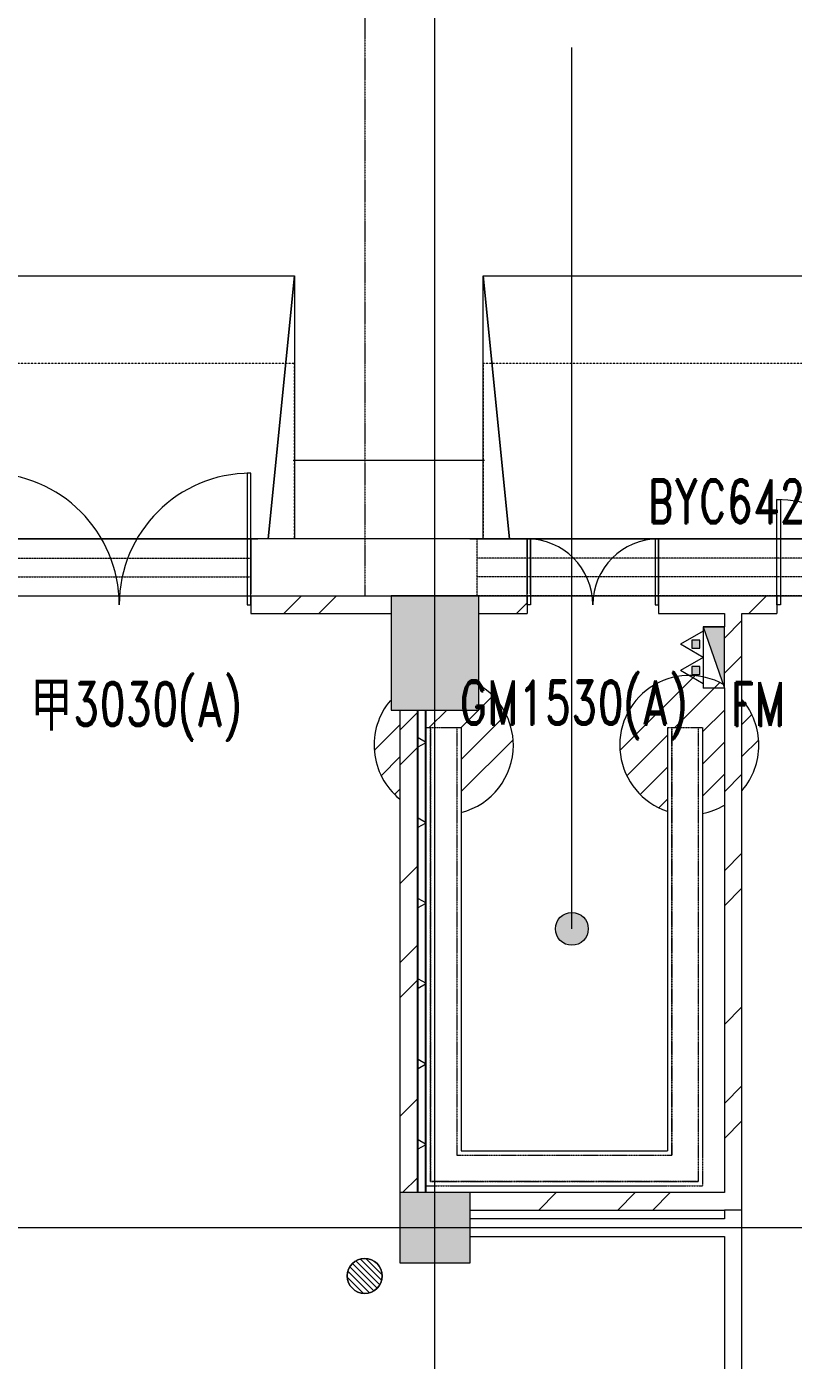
# Model space of a CAD drawing. Header units: millimetres. Extents: x -76632 to 443185, y -33181 to 192400.
# Drawn here: x 117745 to 126486, y 149688 to 164890 of the extents above; entities that cross this region are included whole.
import ezdxf

# ---------------------------------------------------------------- set-up
doc = ezdxf.new("R2010")
doc.units = ezdxf.units.MM
for name, pattern in [('1_1', [2, 1, -1]), ('Dash', [6.35, 3.175, -3.175]), ('DASH-2', [1.6, 0.8, -0.8]), ('划线', [6.36, 3.18, -3.18]), ('轴网线', [22.04, 18.38, -1.83, 0, -1.83])]:
    doc.linetypes.add(name, pattern=pattern)
doc.layers.get('0').update_dxf_attribs({"color": 8})
for name, color, linetype, lineweight in [('A-AREA-IDEN', 8, 'Continuous', 9), ('A-DETL', 8, 'Continuous', 18), ('A-DETL-GENF', 8, 'Continuous', 18), ('A-DOOR', 8, 'Continuous', 5), ('A-DOOR-IDEN', 8, 'Continuous', 9), ('A-DOOR-OPNG', 8, 'Continuous', 5), ('A-FLOR', 8, 'Continuous', 5), ('A-GENM', 8, 'Continuous', 5), ('A-GLAZ', 8, 'Continuous', 5), ('A-GLAZ-IDEN', 8, 'Continuous', 9), ('A-WALL', 8, 'Continuous', 5), ('A-WALL-FNSH', 8, 'Continuous', 9), ('A-WALL-PATT', 8, 'Continuous', 9), ('M-EQPM', 8, 'Continuous', 5), ('P-PIPE', 8, 'Continuous', 5), ('Q-CASE', 8, '1_1', 5), ('Q-SPCQ', 8, 'Continuous', 5), ('S-BEAM', 8, 'Continuous', 5), ('S-BEAM-HDLN', 8, '划线', 5), ('S-COLS', 8, 'Continuous', 5), ('S-GRID', 8, 'Continuous', 9)]:
    doc.layers.add(name, color=color, linetype=linetype, lineweight=lineweight)
doc.styles.add('RomanD_1', font='romand__.ttf', dxfattribs={"width": 0.7, "height": 500})
doc.styles.add('微软雅黑', font='Microsoft YaHei.ttf', dxfattribs={"width": 0.7, "height": 500})
pattern_1 = [(45, (-4e-09, 0), (-1325.825, 1325.825), []), (45, (-4e-09, 400), (-1325.825, 1325.825), []), (45, (-4e-09, 1300), (-1325.825, 1325.825), [1875, -625])]

# ---------------------------------------------------------------- blocks, each defined once
blk = doc.blocks.new('X-ST-F3-01-C-001_HLP2_rvt-1-LAY-1F-1_500-A')
at = {"layer": 'S-COLS', "true_color": 0x808080}
for points in [[(122900, 157100), (122900, 158400), (121900, 158400), (121900, 157100)], [(122023, 150800), (122800, 150800), (122800, 151600), (122000, 151600), (122000, 150800)]]:
    blk.add_hatch(color=8, dxfattribs=at).paths.add_polyline_path(points, flags=0)
at = {"layer": 'S-COLS', "color": 7, "lineweight": 9}
for p, q in [((122900, 158400), (121900, 158400)), ((121900, 158400), (121900, 157100)), ((122900, 157100), (122900, 158400)), ((121900, 157100), (122900, 157100)), ((122800, 151600), (122000, 151600)), ((122000, 151600), (122000, 150800)), ((122800, 150800), (122800, 151600)), ((122000, 150800), (122800, 150800))]:
    blk.add_line(p, q, dxfattribs=at)
blk = doc.blocks.new('X-AR-F3-00-W-003_HLP2_rvt-1-LAY-1F-1_500-A')
at = {"layer": 'A-DETL', "color": 254, "linetype": 'Dash', "lineweight": 5, "true_color": 0xdddddd}
for p, q in [((121600, 171400), (121600, 158400)), ((121600, 158400), (130400, 158400))]:
    blk.add_line(p, q, dxfattribs=at)
blk = doc.blocks.new('双扇平开外门_带观察窗 - FM甲3030_A_-4207425-LAY-1F-1_500-A')
at = {"layer": 'A-DOOR'}
for p, q in [((-1500, 0), (-1500, 1500)), ((-1500, 1500), (-1460, 1500)), ((-1500, 1500), (-1500, 1350)), ((-1460, 1500), (-1500, 1500)), ((-1460, 1500), (-1460, 0)), ((-1460, 1350), (-1460, 1500)), ((1500, 1500), (1460, 1500)), ((1460, 1500), (1460, 0)), ((1500, 1500), (1460, 1500)), ((1460, 1500), (1460, 1350)), ((1500, 0), (1500, 1500)), ((1500, 1350), (1500, 1500)), ((-1500, 1350), (-1500, 1150)), ((-1460, 1150), (-1460, 1350)), ((1460, 1350), (1460, 1150)), ((1500, 1150), (1500, 1350)), ((-1500, 1150), (-1500, 125)), ((-1460, 125), (-1460, 1150)), ((1460, 1150), (1460, 125)), ((1500, 125), (1500, 1150)), ((-1460, 0), (-1500, 0)), ((1460, 0), (1500, 0))]:
    blk.add_line(p, q, dxfattribs=at)
for centre, start, end in [((-1500, 0), 0, 90), ((1500, 0), 90, 180)]:
    blk.add_arc(centre, 1500, start, end, dxfattribs=at)
at = {"layer": 'A-DOOR-OPNG'}
for p, q in [((-1500, 100), (-1500, -100)), ((1500, 100), (1500, -100))]:
    blk.add_line(p, q, dxfattribs=at)
blk = doc.blocks.new('双扇平开外门_带观察窗 - FM甲2430_A_-4207431-LAY-1F-1_500-A')
at = {"layer": 'A-DOOR'}
for p, q in [((-1160, 0), (-1200, 0)), ((-1200, 0), (-1200, -1200)), ((-1160, -1200), (-1160, 0)), ((1160, -1200), (1160, 0)), ((1160, 0), (1200, 0)), ((1200, 0), (1200, -1200)), ((-1200, -850), (-1200, -125)), ((-1160, -125), (-1160, -850)), ((1160, -850), (1160, -125)), ((1200, -125), (1200, -850)), ((-1200, -1050), (-1200, -850)), ((-1160, -850), (-1160, -1050)), ((1160, -1050), (1160, -850)), ((1200, -850), (1200, -1050)), ((-1200, -1200), (-1200, -1050)), ((-1160, -1050), (-1160, -1200)), ((1160, -1200), (1160, -1050)), ((1200, -1050), (1200, -1200)), ((-1200, -1200), (-1160, -1200)), ((-1160, -1200), (-1200, -1200)), ((1200, -1200), (1160, -1200)), ((1200, -1200), (1160, -1200))]:
    blk.add_line(p, q, dxfattribs=at)
for centre, start, end in [((-1200, 0), 270, 360), ((1200, 0), 180, 270)]:
    blk.add_arc(centre, 1200, start, end, dxfattribs=at)
at = {"layer": 'A-DOOR-OPNG'}
for p, q in [((-1200, -100), (-1200, 100)), ((1200, -100), (1200, 100))]:
    blk.add_line(p, q, dxfattribs=at)
blk = doc.blocks.new('双扇平开外门_带观察窗 - GM1530_A_-4118818-LAY-1F-1_500-A')
at = {"layer": 'A-DOOR'}
for p, q in [((-750, 0), (-750, 750)), ((-750, 750), (-710, 750)), ((-750, 750), (-750, 600)), ((-710, 750), (-750, 750)), ((-710, 750), (-710, 0)), ((-710, 600), (-710, 750)), ((750, 750), (710, 750)), ((710, 750), (710, 0)), ((750, 750), (710, 750)), ((710, 750), (710, 600)), ((750, 0), (750, 750)), ((750, 600), (750, 750)), ((-750, 600), (-750, 400)), ((-710, 400), (-710, 600)), ((710, 600), (710, 400)), ((750, 400), (750, 600)), ((-750, 400), (-750, 125)), ((-710, 125), (-710, 400)), ((710, 400), (710, 125)), ((750, 125), (750, 400)), ((-710, 0), (-750, 0)), ((710, 0), (750, 0))]:
    blk.add_line(p, q, dxfattribs=at)
for centre, start, end in [((-750, 0), 0, 90), ((750, 0), 90, 180)]:
    blk.add_arc(centre, 750, start, end, dxfattribs=at)
at = {"layer": 'A-DOOR-OPNG'}
for p, q in [((-750, 100), (-750, -100)), ((750, 100), (750, -100))]:
    blk.add_line(p, q, dxfattribs=at)
blk = doc.blocks.new('水沟 - 水沟-2507537-LAY-1F-1_500-A')
at = {"layer": 'S-BEAM', "color": 9, "true_color": 0xbababa}
for p, q in [((-1162.3, 200), (1162.3, 200)), ((-1162.3, -200), (1162.3, -200))]:
    blk.add_line(p, q, dxfattribs=at)
blk = doc.blocks.new('水沟 - 水沟-2507731-LAY-1F-1_500-A')
at = {"layer": 'S-BEAM', "color": 9, "true_color": 0xbababa}
blk.add_line((-2509.5, 200), (2296.8, 200), dxfattribs=at)
blk = doc.blocks.new('水沟 - 水沟-V37-LAY-1F-1_500-A')
at = {"layer": 'S-BEAM', "color": 9, "true_color": 0xbababa}
for p, q in [((-2509.5, 200), (2296.8, 200)), ((-2509.5, -200), (2296.8, -200))]:
    blk.add_line(p, q, dxfattribs=at)
blk = doc.blocks.new('坡道 - 坡道-1838475-LAY-1F-1_500-A')
at = {"layer": 'Q-SPCQ'}
for p, q in [((-2000, -3000), (-1700, 0)), ((-2000, -3000), (-2000, 0)), ((-1700, 0), (-2000, -3000)), ((-1460, 0), (1460, 0)), ((-1460, 0), (1460, 0)), ((1700, 0), (2000, -3000)), ((2000, -3000), (1700, 0)), ((2000, 0), (2000, -900)), ((-2000, -3000), (-2000, -900)), ((2000, -900), (2000, -3000)), ((2000, -900), (2000, -3000)), ((2000, -3000), (-2000, -3000)), ((2000, -3000), (-2000, -3000))]:
    blk.add_line(p, q, dxfattribs=at)
blk = doc.blocks.new('圆形地漏_固定_2 - 热轧钢管-3953174-LAY-1F-1_500-A')
at = {"layer": 'A-GENM'}
for p, q in [((172, -102), (-102, 172)), ((193, -52), (-52, 193)), ((13, 200), (200, 13)), ((-193, 52), (52, -193)), ((102, -172), (-172, 102)), ((-141, 141), (141, -141)), ((-13, -200), (-200, -13))]:
    blk.add_line(p, q, dxfattribs=at)
blk.add_circle((0, 0), 200, dxfattribs=at)
at = {"layer": 'P-PIPE'}
for start, end in [(0, 180), (180, 0)]:
    blk.add_arc((0, 0), 200, start, end, dxfattribs=at)
blk = doc.blocks.new('混凝土雨棚1 - 混凝土雨棚-300mm-2000 2-4311651-LAY-1F-1_500-A')
at = {"layer": 'Q-CASE'}
for p, q in [((2000, 2000), (-2000, 2000)), ((-2000, 2000), (-2000, 900)), ((2000, 0), (2000, 2000)), ((-2000, 900), (-2000, 0))]:
    blk.add_line(p, q, dxfattribs=at)
blk = doc.blocks.new('百叶窗-带贴面 - BYC6420-4661298-LAY-1F-1_500-A')
at = {"layer": 'A-GLAZ'}
for p, q in [((-3189, 425), (3211, 425)), ((3211, 425), (-3189, 425))]:
    blk.add_line(p, q, dxfattribs=at)
at = {"layer": 'A-GLAZ', "linetype": 'DASH-2'}
for p, q in [((-3109, -225), (-3109, 425)), ((3131, 425), (-3109, 425)), ((3131, -225), (3131, 425)), ((3131, 208), (-3109, 208)), ((3131, -8), (-3109, -8)), ((3131, -225), (-3109, -225))]:
    blk.add_line(p, q, dxfattribs=at)
blk = doc.blocks.new('室内消火栓箱_带灭火器__左右式_ - SG24D65-P-4294461-LAY-1F-1_500-A')
at = {"layer": 'A-DETL-GENF', "lineweight": 5}
blk.add_hatch(color=256, dxfattribs=at).paths.add_polyline_path([(-350, -240), (350, 0), (-350, 0), (-350, -128)], flags=0)
h = blk.add_hatch(color=256, dxfattribs=at)
h.paths.add_polyline_path([(-105, -370), (-105, -280), (-195, -280), (-195, -370)], flags=0)
h.paths.add_polyline_path([(195, -370), (195, -280), (105, -280), (105, -370)], flags=0)
for p, q in [((350, 0), (-350, 0)), ((-350, -240), (350, 0)), ((-350, -240), (-350, 0)), ((-350, 0), (-350, -240)), ((-350, -240), (350, 0)), ((350, 0), (-350, 0)), ((-350, -240), (350, -240)), ((-300, -240), (-150, -500)), ((-105, -280), (-195, -280)), ((-195, -280), (-195, -370)), ((0, -240), (-150, -500)), ((-105, -370), (-105, -280)), ((0, -240), (150, -500)), ((195, -280), (105, -280)), ((105, -280), (105, -370)), ((300, -240), (150, -500)), ((195, -370), (195, -280)), ((-195, -370), (-105, -370)), ((105, -370), (195, -370))]:
    blk.add_line(p, q, dxfattribs=at)
at = {"layer": 'M-EQPM'}
blk.add_line((350, 0), (350, -240), dxfattribs=at)
blk = doc.blocks.new('坡道 - 坡道-4375931-LAY-1F-1_500-A')
at = {"layer": 'Q-SPCQ'}
for p, q in [((-3125, -3000), (-2825, 0)), ((-3125, -3000), (-3125, 0)), ((-2825, 0), (-3125, -3000)), ((-2585, 0), (-265, 0)), ((-2585, 0), (-265, 0)), ((1165, 0), (2585, 0)), ((1165, 0), (2585, 0)), ((2825, 0), (3125, -3000)), ((3125, -3000), (2825, 0)), ((3125, 0), (3125, -3000)), ((-3125, -3000), (-3125, -900)), ((3125, -900), (3125, -3000)), ((3125, -3000), (-3125, -3000)), ((3125, -3000), (-3125, -3000))]:
    blk.add_line(p, q, dxfattribs=at)
blk = doc.blocks.new('混凝土雨棚1 - 混凝土雨棚-300mm-2000 2-4376026-LAY-1F-1_500-A')
at = {"layer": 'Q-CASE'}
for p, q in [((3125, 2000), (-3125, 2000)), ((-3125, 2000), (-3125, 0)), ((3125, 0), (3125, 2000))]:
    blk.add_line(p, q, dxfattribs=at)
blk = doc.blocks.new('百叶窗-带贴面 - BYC3020-4860088-LAY-1F-1_500-A')
at = {"layer": 'A-GLAZ', "linetype": 'DASH-2'}
for p, q in [((-1489, 225), (-1489, -425)), ((1511, 225), (-1489, 225)), ((1511, 225), (1511, -425)), ((1511, 8), (-1489, 8)), ((1511, -208), (-1489, -208)), ((1511, -425), (-1489, -425))]:
    blk.add_line(p, q, dxfattribs=at)
at = {"layer": 'A-GLAZ'}
for p, q in [((-1569, -425), (1591, -425)), ((1591, -425), (-1569, -425))]:
    blk.add_line(p, q, dxfattribs=at)

msp = doc.modelspace()

# ---------------------------------------------------------------- hatches: boundary and pattern name
at = {"layer": 'A-AREA-IDEN', "lineweight": 18, "transparency": 33554687}
h = msp.add_hatch(color=256, dxfattribs=at)
edge = h.paths.add_edge_path(flags=0)
edge.add_arc((123961.1, 154605.8), 187.5, 0, 360)
at = {"layer": 'A-WALL-PATT', "lineweight": 5, "transparency": 33554687}
h = msp.add_hatch(dxfattribs=at)
h.set_pattern_fill('FP_10', color=256, style=0, pattern_type=2)
h.set_pattern_definition(pattern_1)
h.paths.add_polyline_path([(134700, 158200), (136300, 158200), (136300, 158400), (134700, 158400)], flags=0)
h.paths.add_polyline_path([(131700, 158200), (131700, 158400), (130100, 158400), (130100, 158200), (131366.1, 158200)], flags=0)
h.paths.add_polyline_path([(129100, 158200), (129100, 158400), (128700, 158400), (128700, 158200)], flags=0)
h.paths.add_polyline_path([(125700, 158200), (126300, 158200), (126300, 158400), (124950, 158400), (124950, 158200)], flags=0)
h.paths.add_polyline_path([(117047.5, 158200), (117300, 158200), (117300, 158400), (115700, 158400), (115700, 158200)], flags=0)
h.paths.add_polyline_path([(122900, 158200), (123450, 158200), (123450, 158400), (122900, 158400), (122900, 158304.3)], flags=0)
h.paths.add_polyline_path([(120300, 158200), (121900, 158200), (121900, 158400), (120300, 158400)], flags=0)
h = msp.add_hatch(dxfattribs=at)
h.set_pattern_fill('FP_10', color=256, style=0, pattern_type=2)
h.set_pattern_definition(pattern_1)
h.paths.add_polyline_path([(125900, 151600), (125900, 158200), (125700, 158200), (125700, 151600)], flags=0)
h = msp.add_hatch(dxfattribs=at)
h.set_pattern_fill('FP_10', color=256, style=0, pattern_type=2)
h.set_pattern_definition(pattern_1)
h.paths.add_polyline_path([(122023.3, 151600), (122200, 151600), (122200, 157100), (122000, 157100), (122000, 151600)], flags=0)
h = msp.add_hatch(dxfattribs=at)
h.set_pattern_fill('FP_22', color=256, style=0, pattern_type=2)
h.set_pattern_definition([(90, (122300, 154900), (-793.75, -2e-12), []), (150, (122300, 154900), (-396.87, -687.4), []), (210, (122300, 154900), (396.88, -687.4), [])])
h.paths.add_polyline_path([(122209, 151600), (122291, 151600.5), (122291, 157100), (122209, 157100), (122209, 151605.4)], flags=0)
h = msp.add_hatch(dxfattribs=at)
h.set_pattern_fill('FP_10', color=256, style=0, pattern_type=2)
h.set_pattern_definition(pattern_1)
h.paths.add_polyline_path([(122800, 151400), (125900, 151400), (125900, 151600), (122800, 151600), (122800, 151570.6)], flags=0)

# ---------------------------------------------------------------- linework, layer by layer
at = {"layer": 'A-AREA-IDEN', "lineweight": 18, "transparency": 33554687}
msp.add_line((123961.1, 154605.8), (123961.1, 164653.1), dxfattribs=at)
msp.add_circle((123961.1, 154605.8), 187.5, dxfattribs=at)
at = {"layer": 'A-FLOR', "transparency": 33554687}
msp.add_line((120785, 159950), (122965, 159950), dxfattribs=at)
at = {"layer": 'A-WALL', "lineweight": 9, "transparency": 33554687}
for p, q in [((120300, 158400), (121900, 158400)), ((122900, 158400), (123450, 158400)), ((124950, 158400), (126300, 158400)), ((120300, 158200), (121900, 158200)), ((122900, 158200), (123450, 158200)), ((124950, 158200), (125700, 158200)), ((125700, 158200), (125700, 158050)), ((125900, 122000), (125900, 158200)), ((125900, 158200), (126300, 158200)), ((125700, 157350), (125700, 151600)), ((122000, 157100), (122000, 151600)), ((122200, 151600), (122200, 157100)), ((122209, 151600), (122209, 157100)), ((122291, 151600), (122291, 157100)), ((125700, 151600), (122800, 151600)), ((122800, 151400), (125700, 151400)), ((125700, 151300), (122800, 151300)), ((125700, 151400), (125700, 151300)), ((122800, 151100), (125700, 151100)), ((125700, 151100), (125700, 122200))]:
    msp.add_line(p, q, dxfattribs=at)
at = {"layer": 'A-WALL', "transparency": 33554687}
msp.add_line((125900, 151400), (125700, 151400), dxfattribs=at)
at = {"layer": 'A-WALL-FNSH', "lineweight": 5, "transparency": 33554687}
for p, q in [((123450, 159050), (120300, 159050)), ((120300, 159050), (120300, 158425)), ((123450, 158425), (123450, 159050)), ((126300, 159050), (124950, 159050)), ((124950, 159050), (124950, 158425)), ((126300, 158425), (126300, 159050)), ((122300, 151600), (122300, 157100))]:
    msp.add_line(p, q, dxfattribs=at)
at = {"layer": 'P-PIPE', "transparency": 33554687}
for p, q in [((125361.9, 157491.3), (124508.9, 156638.3)), ((125648.6, 157413.2), (125135.4, 156900)), ((123061.3, 157261.3), (122700, 156900)), ((122535.2, 157100), (122335.2, 156900)), ((123213.2, 157048.4), (122700, 156535.2)), ((125700, 157099.8), (125450, 156849.8)), ((126013.5, 157048.4), (125900, 156934.9)), ((122000, 156929.6), (121708.7, 156638.3)), ((123291.3, 156761.7), (122700, 156170.4)), ((125050, 156814.6), (124587, 156351.6)), ((125700, 156734.9), (125450, 156484.9)), ((126091.6, 156761.7), (125900, 156570.1)), ((122000, 156564.8), (121786.8, 156351.6)), ((125050, 156449.8), (124739, 156138.7)), ((125700, 156370.1), (125450, 156120.1)), ((122000, 156200), (121938.7, 156138.7)), ((125050, 156084.9), (124951.9, 155986.8))]:
    msp.add_line(p, q, dxfattribs=at)
for centre, radius, start, end in [((125300.2, 156700), 793.8, 60.51005, 251.44737), ((122500, 156700), 793.8, 0, 59.54542), ((122500, 156700), 793.8, 139.9994, 230.62458), ((125300.2, 156700), 793.8, 0, 40.51886), ((122500, 156700), 793.8, 284.61799, 0), ((125300.2, 156700), 793.8, 319.48114, 0), ((125300.2, 156700), 793.7, 280.92909, 300.43525)]:
    msp.add_arc(centre, radius, start, end, dxfattribs=at)
at = {"layer": 'S-BEAM-HDLN', "transparency": 33554687}
for p, q in [((122300, 156900), (122350, 156900)), ((122350, 156900), (122700, 156900)), ((122350, 151725), (122350, 156900)), ((122350, 156900), (122350, 151725)), ((122650, 156900), (122700, 156900)), ((122650, 156900), (122650, 152025)), ((122700, 156900), (122700, 152075)), ((122700, 156900), (122700, 152075)), ((125050, 156900), (125100, 156900)), ((125050, 156900), (125050, 152075)), ((125100, 156900), (125450, 156900)), ((125100, 152025), (125100, 156900)), ((125100, 156900), (125100, 152025)), ((125400, 156900), (125450, 156900)), ((125400, 156900), (125400, 151725)), ((125450, 156900), (125450, 151675)), ((125450, 156900), (125450, 151675)), ((122650, 152025), (125100, 152025)), ((122700, 152075), (125050, 152075)), ((122700, 152075), (125050, 152075)), ((125400, 151725), (122350, 151725)), ((122350, 151725), (125400, 151725)), ((122300, 151675), (125450, 151675))]:
    msp.add_line(p, q, dxfattribs=at)
at = {"layer": 'S-GRID', "linetype": '轴网线', "transparency": 33554687}
for p, q in [((122400, -17706.2), (122400, 174400)), ((-16000, 158400), (308800, 158400)), ((-16000, 151200), (308800, 151200))]:
    msp.add_line(p, q, dxfattribs=at)

# ---------------------------------------------------------------- block references
at = {"lineweight": 5, "transparency": 33554687}
for name in ['X-AR-F3-00-W-003_HLP2_rvt-1-LAY-1F-1_500-A', 'X-ST-F3-01-C-001_HLP2_rvt-1-LAY-1F-1_500-A']:
    msp.add_blockref(name, (0, 0), dxfattribs=at)
at = {"layer": 'A-DOOR', "transparency": 33554687}
for name, p in [('双扇平开外门_带观察窗 - FM甲3030_A_-4207425-LAY-1F-1_500-A', (118800, 158300)), ('双扇平开外门_带观察窗 - GM1530_A_-4118818-LAY-1F-1_500-A', (124200, 158300))]:
    msp.add_blockref(name, p, dxfattribs=at)
at = {"layer": 'A-DOOR', "transparency": 33554687, "rotation": 180}
msp.add_blockref('双扇平开外门_带观察窗 - FM甲2430_A_-4207431-LAY-1F-1_500-A', (127500, 158300), dxfattribs=at)
at = {"layer": 'A-GENM', "transparency": 33554687}
for name, p in [('混凝土雨棚1 - 混凝土雨棚-300mm-2000 2-4311651-LAY-1F-1_500-A', (118800, 159050)), ('混凝土雨棚1 - 混凝土雨棚-300mm-2000 2-4376026-LAY-1F-1_500-A', (126075, 159050))]:
    msp.add_blockref(name, p, dxfattribs=at)
at = {"layer": 'A-GLAZ', "transparency": 33554687, "rotation": 180}
msp.add_blockref('百叶窗-带贴面 - BYC3020-4860088-LAY-1F-1_500-A', (118811.4, 158625), dxfattribs=at)
at = {"layer": 'A-GLAZ', "transparency": 33554687}
msp.add_blockref('百叶窗-带贴面 - BYC6420-4661298-LAY-1F-1_500-A', (125988.6, 158625), dxfattribs=at)
at = {"layer": 'M-EQPM', "transparency": 33554687, "rotation": 270}
msp.add_blockref('室内消火栓箱_带灭火器__左右式_ - SG24D65-P-4294461-LAY-1F-1_500-A', (125700, 157700), dxfattribs=at)
at = {"layer": 'P-PIPE', "transparency": 33554687}
msp.add_blockref('圆形地漏_固定_2 - 热轧钢管-3953174-LAY-1F-1_500-A', (121600, 150650.1), dxfattribs=at)
at = {"layer": 'Q-SPCQ', "transparency": 33554687, "rotation": 180}
for name, p in [('坡道 - 坡道-1838475-LAY-1F-1_500-A', (118800, 159050)), ('坡道 - 坡道-4375931-LAY-1F-1_500-A', (126075, 159050))]:
    msp.add_blockref(name, p, dxfattribs=at)
at = {"layer": 'S-BEAM-HDLN', "linetype": 'Continuous', "transparency": 33554687, "rotation": 270}
for name, p in [('水沟 - 水沟-2507731-LAY-1F-1_500-A', (122500, 154390.5)), ('水沟 - 水沟-V37-LAY-1F-1_500-A', (125250, 154390.5))]:
    msp.add_blockref(name, p, dxfattribs=at)
at = {"layer": 'S-BEAM-HDLN', "linetype": 'Continuous', "transparency": 33554687}
msp.add_blockref('水沟 - 水沟-2507537-LAY-1F-1_500-A', (123875, 151875), dxfattribs=at)

# ---------------------------------------------------------------- texts
at = {"layer": 'A-DOOR-IDEN', "transparency": 33554687, "char_height": 500, "attachment_point": 1}
for s, insert, width, style in [('3030(A)', (118274.7, 157418.2), 2665.611, 'RomanD_1'), ('GM1530(A)', (122679.1, 157434.9), 3619.619, 'RomanD_1'), ('\\f微软雅黑|b0|i0|c134|p34|;\\W.7;甲', (117788.5, 157418.2), 589.24, '微软雅黑'), ('FM', (125770.9, 157418.2), 869.831, 'RomanD_1')]:
    msp.add_mtext(s, dxfattribs=dict(at, insert=insert, width=width, style=style))
at = {"layer": 'A-GLAZ-IDEN', "transparency": 33554687, "insert": (124824.5, 159729.2), "char_height": 500, "width": 2946.202, "attachment_point": 1, "style": 'RomanD_1'}
msp.add_mtext('BYC6420', dxfattribs=at)

doc.saveas('drawing.dxf')
